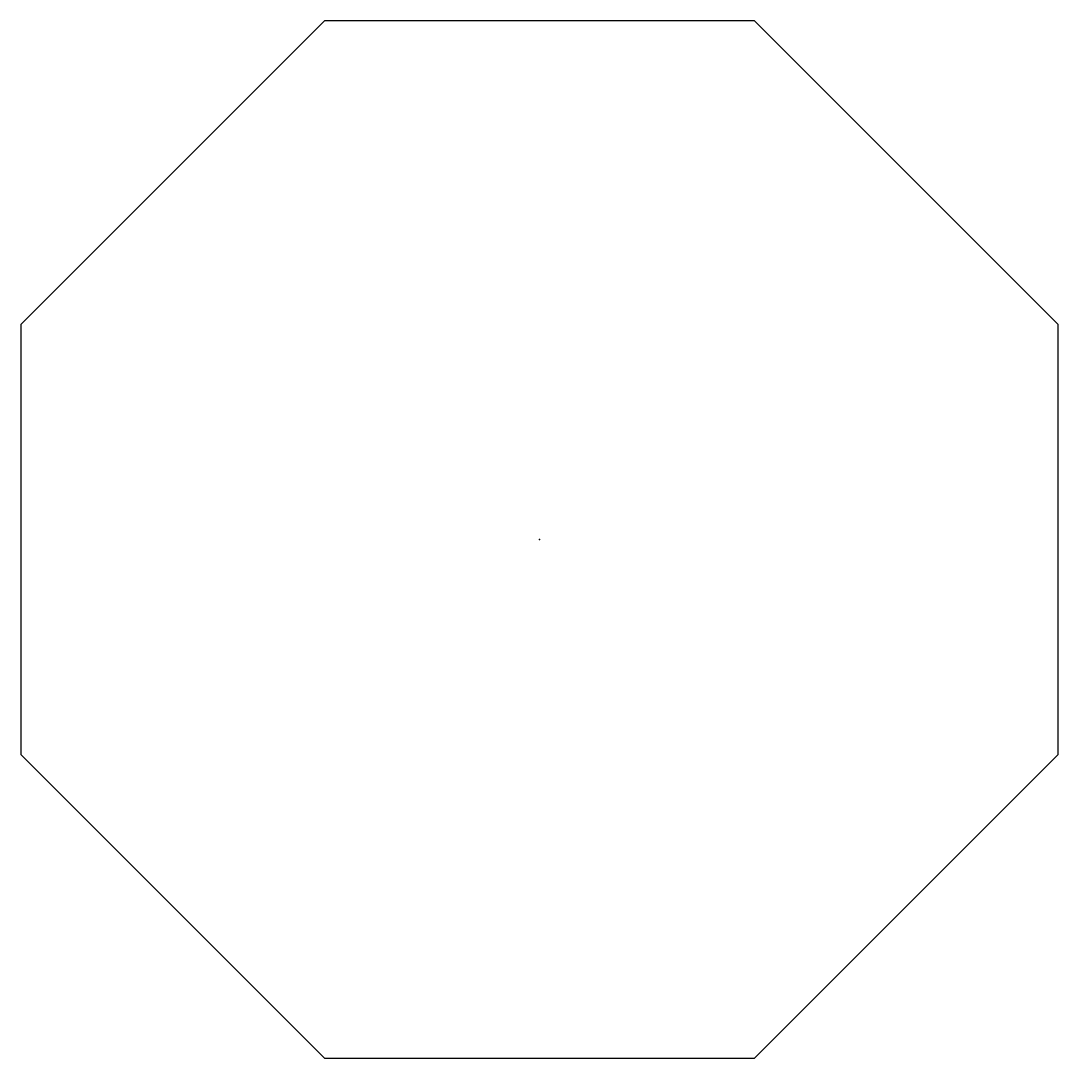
# Model space of a CAD drawing. Header units: millimetres. Extents: x -37.5 to 37.5, y -37.5 to 37.5.
import ezdxf

# ---------------------------------------------------------------- set-up
doc = ezdxf.new("R2010")
doc.units = ezdxf.units.MM
doc.header["$MEASUREMENT"] = 0
doc.layers.add('PCB v4_Sketch1', color=7, linetype='Continuous')

msp = doc.modelspace()

# ---------------------------------------------------------------- linework, layer by layer
at = {"layer": 'PCB v4_Sketch1'}
for p, q in [((-15.533, 37.5), (-37.5, 15.533)), ((15.533, 37.5), (-15.533, 37.5)), ((37.5, 15.533), (15.533, 37.5)), ((-37.5, 15.533), (-37.5, -15.533)), ((37.5, -15.533), (37.5, 15.533)), ((-37.5, -15.533), (-15.533, -37.5)), ((15.533, -37.5), (37.5, -15.533)), ((-15.533, -37.5), (15.533, -37.5))]:
    msp.add_line(p, q, dxfattribs=at)
msp.add_point((0, 0), dxfattribs=at)
msp.add_point((0, 0), dxfattribs=at)

doc.saveas('drawing.dxf')
